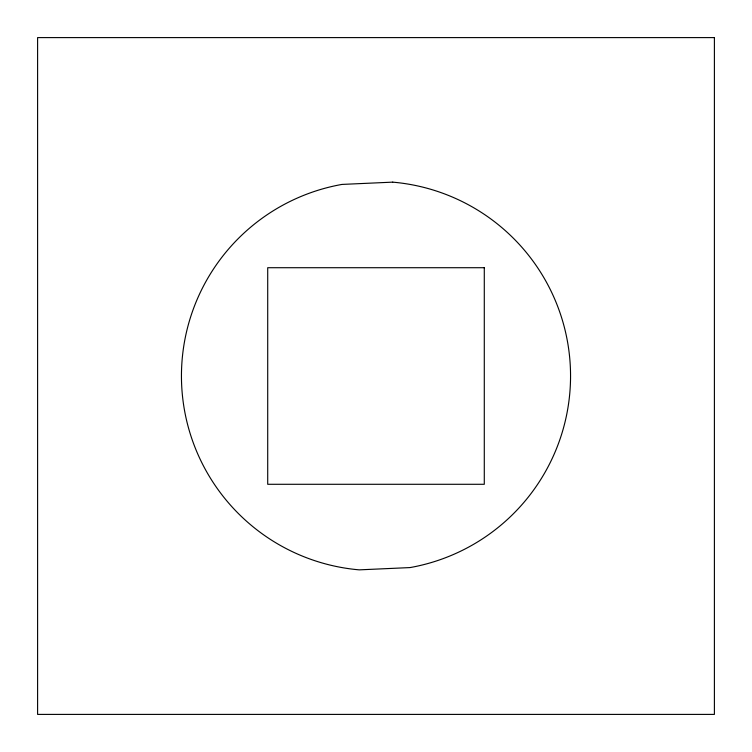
<?xml version="1.0" encoding="UTF-8"?>
<svg xmlns="http://www.w3.org/2000/svg" width="752" height="752" viewBox="0 0 752 752"><rect width="100%" height="100%" fill="white"/><g stroke="black" fill="none" stroke-linecap="round" stroke-linejoin="round"><path stroke-width="1.13" d="M392.732 182.144L341.991 184.419A194.58 194.58 0 0 0 359.268 569.856L410.009 567.581A194.58 194.58 0 0 0 392.732 182.144M714.4 37.6L37.6 37.6L37.6 714.4L714.4 714.4L714.4 37.6M484.288 267.712L267.712 267.712L267.712 484.288L484.288 484.288L484.288 267.712"/></g></svg>
